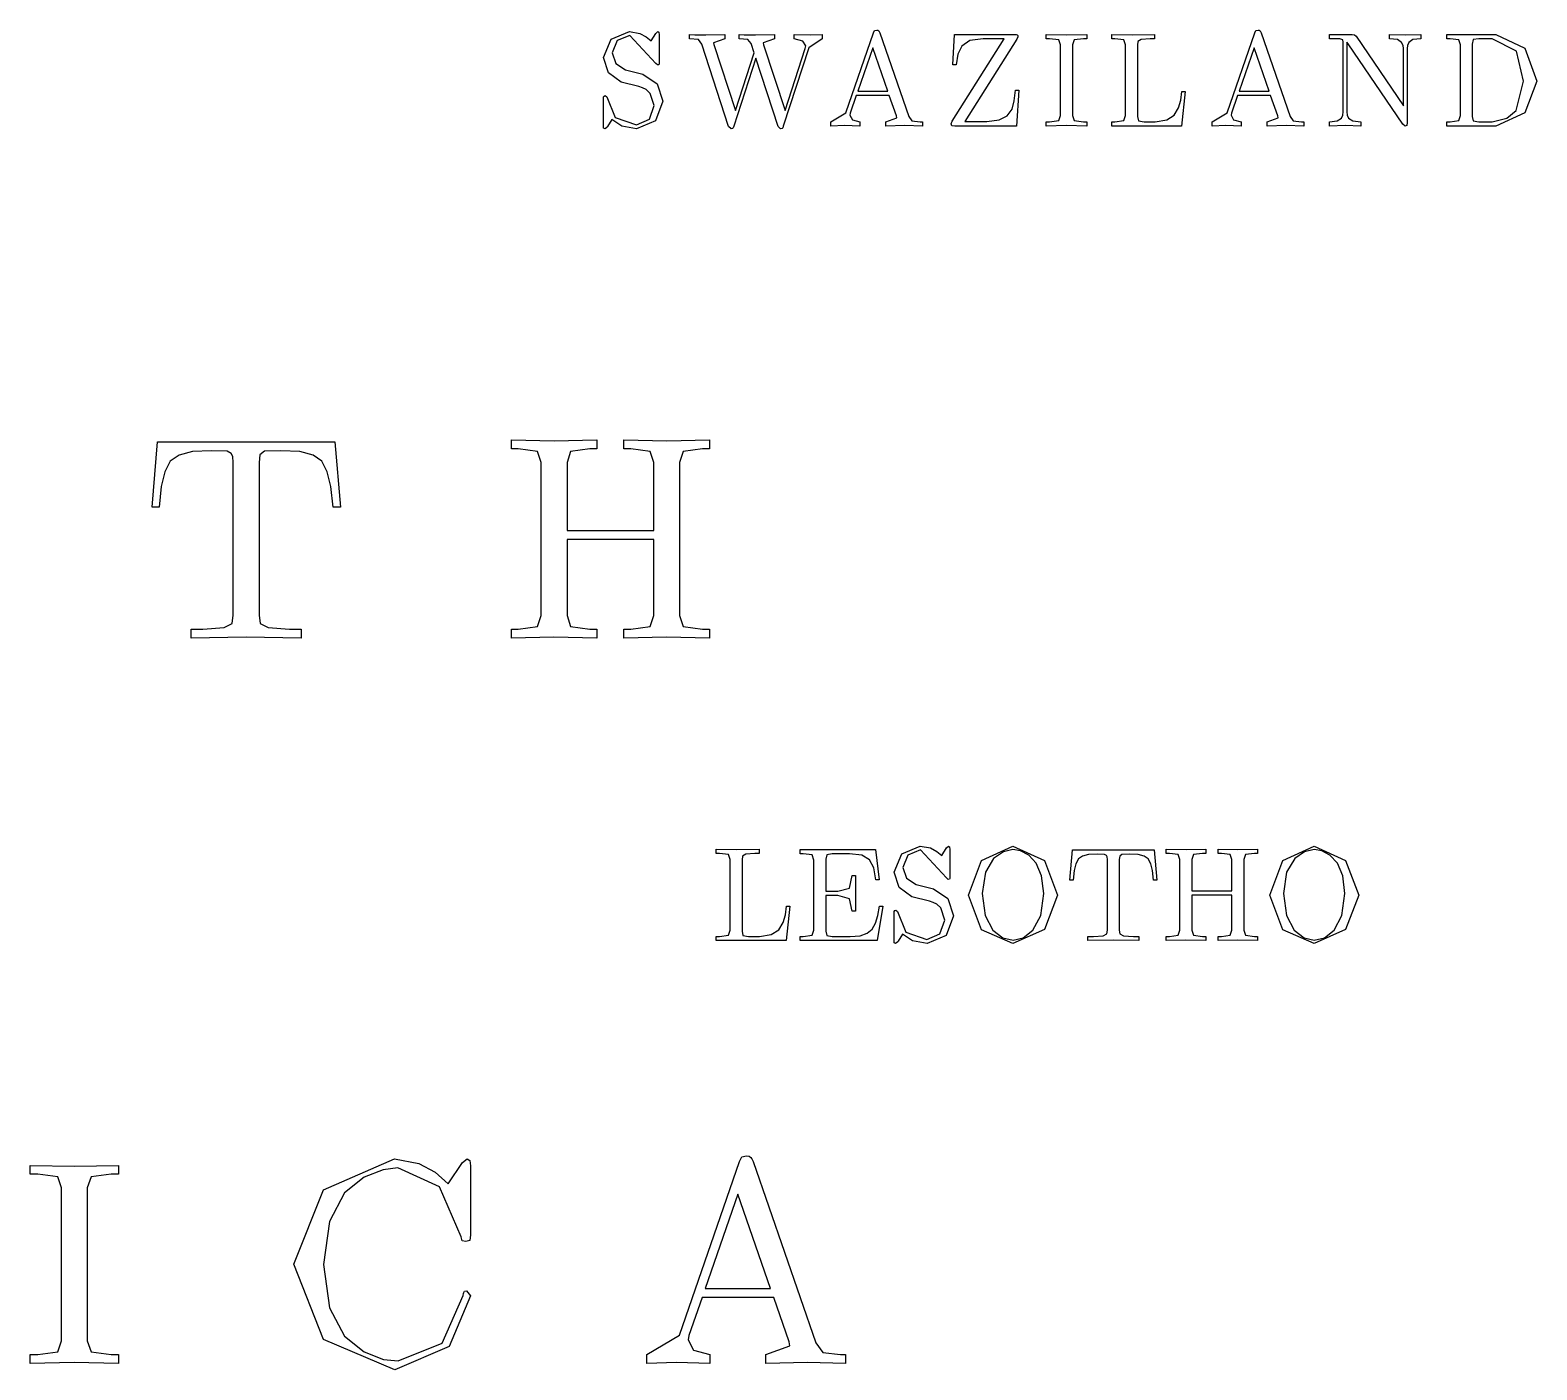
# Model space of a CAD drawing. Extents: x -1 to 148, y 8 to 144.
# Drawn here: x 88.88 to 100.78, y 7.57 to 18.16 of the extents above; entities that cross this region are included whole.
import ezdxf

# ---------------------------------------------------------------- set-up
doc = ezdxf.new("R2010")
doc.units = 0

msp = doc.modelspace()

# ---------------------------------------------------------------- linework, layer by layer
at = {"layer": 'Layer 1'}
for p, q in [((93.468633, 18.084583), (93.615741, 18.144908)), ((93.616799, 18.115275), (93.516258, 18.074)), ((93.615741, 18.144908), (93.695116, 18.13115)), ((93.823174, 17.894084), (93.616799, 18.115275)), ((93.695116, 18.13115), (93.746974, 18.104692)), ((93.746974, 18.104692), (93.785074, 18.070825)), ((93.785074, 18.070825), (93.822116, 18.13115)), ((93.822116, 18.13115), (93.837991, 18.144908)), ((93.837991, 18.144908), (93.847516, 18.139617)), ((93.847516, 18.139617), (93.849633, 18.119508)), ((93.849633, 18.119508), (93.849633, 17.906784)), ((94.088818, 18.088817), (94.088818, 18.121625)), ((94.088818, 18.121625), (94.130093, 18.120567)), ((94.130093, 18.120567), (94.178776, 18.11845)), ((94.178776, 18.11845), (94.217935, 18.11845)), ((94.217935, 18.11845), (94.368218, 18.121625)), ((94.368218, 18.121625), (94.368218, 18.088817)), ((94.480401, 18.088817), (94.480401, 18.121625)), ((94.480401, 18.121625), (94.521676, 18.120567)), ((94.521676, 18.120567), (94.570359, 18.11845)), ((94.570359, 18.11845), (94.609518, 18.11845)), ((94.609518, 18.11845), (94.759801, 18.121625)), ((94.759801, 18.121625), (94.759801, 18.088817)), ((94.915375, 18.088817), (94.915375, 18.121625)), ((94.915375, 18.121625), (95.041317, 18.11845)), ((95.041317, 18.11845), (95.137625, 18.121625)), ((95.137625, 18.121625), (95.137625, 18.088817)), ((95.323892, 17.502501), (95.542966, 18.135383)), ((95.542966, 18.135383), (95.551433, 18.152317)), ((95.551433, 18.152317), (95.568366, 18.15655)), ((95.568366, 18.15655), (95.577891, 18.155492)), ((95.577891, 18.155492), (95.584241, 18.1502)), ((95.584241, 18.1502), (95.588475, 18.144908)), ((95.588475, 18.144908), (95.592708, 18.135383)), ((95.592708, 18.135383), (95.821308, 17.473926)), ((96.170557, 17.8835), (96.182199, 18.121625)), ((96.182199, 18.121625), (96.656332, 18.121625)), ((96.656332, 18.121625), (96.669032, 18.121625)), ((96.669032, 18.121625), (96.677498, 18.119508)), ((96.683848, 18.104692), (96.67644, 18.084583)), ((96.677498, 18.119508), (96.68279, 18.114217)), ((96.68279, 18.114217), (96.683848, 18.104692)), ((96.906098, 18.088817), (96.906098, 18.121625)), ((96.906098, 18.121625), (97.068023, 18.11845)), ((97.068023, 18.11845), (97.228889, 18.121625)), ((97.228889, 18.121625), (97.228889, 18.088817)), ((97.425739, 18.088817), (97.425739, 18.121625)), ((97.425739, 18.121625), (97.586605, 18.11845)), ((97.586605, 18.11845), (97.764405, 18.121625)), ((97.764405, 18.121625), (97.764405, 18.088817)), ((98.336963, 17.502501), (98.556038, 18.135383)), ((98.556038, 18.135383), (98.564504, 18.152317)), ((98.564504, 18.152317), (98.581438, 18.15655)), ((98.581438, 18.15655), (98.590963, 18.155492)), ((98.590963, 18.155492), (98.597313, 18.1502)), ((98.597313, 18.1502), (98.601546, 18.144908)), ((98.601546, 18.144908), (98.605779, 18.135383)), ((98.605779, 18.135383), (98.834379, 17.473926)), ((99.145528, 18.088817), (99.145528, 18.121625)), ((99.145528, 18.121625), (99.325445, 18.121625)), ((99.325445, 18.121625), (99.344495, 18.119508)), ((99.344495, 18.119508), (99.356137, 18.107867)), ((99.356137, 18.107867), (99.729728, 17.558592)), ((99.62072, 18.088817), (99.62072, 18.121625)), ((99.62072, 18.121625), (99.744544, 18.11845)), ((99.744544, 18.11845), (99.868369, 18.121625)), ((99.868369, 18.121625), (99.868369, 18.088817)), ((100.073686, 18.088817), (100.073686, 18.121625)), ((100.073686, 18.121625), (100.461035, 18.121625)), ((100.461035, 18.121625), (100.690693, 18.013675)), ((93.409366, 17.939592), (93.468633, 18.084583)), ((93.516258, 18.074), (93.4771, 17.976633)), ((94.160785, 18.081408), (94.088818, 18.088817)), ((94.088818, 18.088817), (94.088818, 18.088817)), ((94.185126, 18.044367), (94.160785, 18.081408)), ((94.396793, 17.395609), (94.185126, 18.044367)), ((94.368218, 18.088817), (94.279318, 18.057067)), ((94.279318, 18.057067), (94.281435, 18.043308)), ((94.281435, 18.043308), (94.451826, 17.522609)), ((94.549193, 18.082467), (94.480401, 18.088817)), ((94.575651, 18.050717), (94.549193, 18.082467)), ((94.598934, 17.976633), (94.575651, 18.050717)), ((94.759801, 18.088817), (94.670901, 18.057067)), ((94.670901, 18.057067), (94.674076, 18.041192)), ((94.674076, 18.041192), (94.843409, 17.522609)), ((95.031792, 18.017908), (94.829651, 17.396668)), ((94.843409, 17.522609), (95.002159, 18.011558)), ((94.985225, 18.069767), (94.915375, 18.088817)), ((95.00745, 18.032725), (94.985225, 18.069767)), ((95.002159, 18.011558), (95.00745, 18.032725)), ((95.137625, 18.088817), (95.031792, 18.017908)), ((95.536616, 18.01685), (95.418083, 17.672892)), ((95.656208, 17.672892), (95.536616, 18.01685)), ((96.164207, 17.437942), (96.575898, 18.088817)), ((96.240407, 18.02955), (96.208657, 17.96605)), ((96.303907, 18.074), (96.240407, 18.02955)), ((96.67644, 18.084583), (96.265807, 17.434767)), ((96.40974, 18.088817), (96.303907, 18.074)), ((96.575898, 18.088817), (96.40974, 18.088817)), ((96.933615, 18.088817), (96.906098, 18.088817)), ((97.00664, 18.079292), (96.933615, 18.088817)), ((97.020398, 18.039075), (97.00664, 18.079292)), ((97.020398, 17.481334), (97.020398, 18.039075)), ((97.128348, 18.079292), (97.114589, 18.039075)), ((97.114589, 18.039075), (97.114589, 17.481334)), ((97.201373, 18.088817), (97.128348, 18.079292)), ((97.228889, 18.088817), (97.201373, 18.088817)), ((97.451139, 18.088817), (97.425739, 18.088817)), ((97.520989, 18.079292), (97.451139, 18.088817)), ((97.534747, 18.039075), (97.520989, 18.079292)), ((97.534747, 17.481334), (97.534747, 18.039075)), ((97.632114, 18.06765), (97.628939, 18.038017)), ((97.628939, 18.038017), (97.628939, 17.473926)), ((97.658572, 18.082467), (97.632114, 18.06765)), ((97.72948, 18.088817), (97.658572, 18.082467)), ((97.764405, 18.088817), (97.72948, 18.088817)), ((98.549688, 18.01685), (98.431154, 17.672892)), ((98.669279, 17.672892), (98.549688, 18.01685)), ((99.17622, 18.088817), (99.145528, 18.088817)), ((99.229137, 18.0867), (99.17622, 18.088817)), ((99.250303, 18.08035), (99.229137, 18.0867)), ((99.254537, 18.062358), (99.250303, 18.08035)), ((99.254537, 17.509909), (99.254537, 18.062358)), ((99.294753, 18.047542), (99.28417, 18.060242)), ((99.28417, 18.060242), (99.28417, 17.509909)), ((99.726553, 17.412542), (99.294753, 18.047542)), ((99.683161, 18.081408), (99.62072, 18.088817)), ((99.715969, 18.059183), (99.683161, 18.081408)), ((99.727611, 18.0359), (99.715969, 18.059183)), ((99.729728, 18.0105), (99.727611, 18.0359)), ((99.729728, 17.558592), (99.729728, 18.0105)), ((99.761478, 18.0359), (99.759361, 18.0105)), ((99.759361, 18.0105), (99.759361, 17.426301)), ((99.772061, 18.059183), (99.761478, 18.0359)), ((99.805928, 18.081408), (99.772061, 18.059183)), ((99.868369, 18.088817), (99.805928, 18.081408)), ((100.099086, 18.088817), (100.073686, 18.088817)), ((100.168936, 18.079292), (100.099086, 18.088817)), ((100.182694, 18.039075), (100.168936, 18.079292)), ((100.182694, 17.481334), (100.182694, 18.039075)), ((100.281119, 18.081408), (100.27371, 18.046483)), ((100.27371, 18.046483), (100.27371, 17.473926)), ((100.325569, 18.088817), (100.281119, 18.081408)), ((100.431402, 18.088817), (100.325569, 18.088817)), ((100.624018, 17.990392), (100.431402, 18.088817)), ((100.679052, 17.754384), (100.624018, 17.990392)), ((100.690693, 18.013675), (100.784885, 17.754384)), ((93.447466, 17.82), (93.409366, 17.939592)), ((93.4771, 17.976633), (93.505675, 17.891967)), ((93.505675, 17.891967), (93.583991, 17.842225)), ((93.835874, 17.881384), (93.823174, 17.894084)), ((93.845399, 17.8835), (93.835874, 17.881384)), ((93.848574, 17.890909), (93.845399, 17.8835)), ((93.849633, 17.906784), (93.848574, 17.890909)), ((94.612693, 17.9343), (94.438068, 17.396668)), ((94.451826, 17.522609), (94.598934, 17.976633)), ((94.788376, 17.395609), (94.612693, 17.9343)), ((96.197016, 17.8835), (96.170557, 17.8835)), ((96.208657, 17.96605), (96.197016, 17.8835)), ((93.548008, 17.745917), (93.447466, 17.82)), ((93.687708, 17.710992), (93.548008, 17.745917)), ((93.583991, 17.842225), (93.719458, 17.809417)), ((93.719458, 17.809417), (93.832699, 17.733217)), ((100.620843, 17.521551), (100.679052, 17.754384)), ((100.784885, 17.754384), (100.689635, 17.502501)), ((93.409366, 17.628442), (93.4136, 17.635851)), ((93.409366, 17.612567), (93.409366, 17.628442)), ((93.4136, 17.635851), (93.423125, 17.639026)), ((93.423125, 17.639026), (93.435825, 17.628442)), ((93.435825, 17.628442), (93.501441, 17.465459)), ((93.718399, 17.701467), (93.687708, 17.710992)), ((93.745916, 17.68665), (93.718399, 17.701467)), ((93.777666, 17.657017), (93.745916, 17.68665)), ((93.810474, 17.559651), (93.777666, 17.657017)), ((93.832699, 17.733217), (93.878207, 17.595634)), ((95.406442, 17.640084), (95.357758, 17.501442)), ((95.66785, 17.640084), (95.406442, 17.640084)), ((95.418083, 17.672892), (95.656208, 17.672892)), ((95.723941, 17.478159), (95.66785, 17.640084)), ((96.655273, 17.597751), (96.66374, 17.681359)), ((96.66374, 17.681359), (96.690198, 17.681359)), ((96.690198, 17.681359), (96.672207, 17.398784)), ((97.971838, 17.604101), (97.980305, 17.671834)), ((98.006763, 17.671834), (97.97713, 17.398784)), ((97.980305, 17.671834), (98.006763, 17.671834)), ((98.419513, 17.640084), (98.370829, 17.501442)), ((98.680921, 17.640084), (98.419513, 17.640084)), ((98.431154, 17.672892), (98.669279, 17.672892)), ((98.737012, 17.478159), (98.680921, 17.640084)), ((93.409366, 17.400901), (93.409366, 17.612567)), ((93.771316, 17.453817), (93.810474, 17.559651)), ((93.878207, 17.595634), (93.818941, 17.440059)), ((96.60024, 17.478159), (96.637282, 17.531076)), ((96.637282, 17.531076), (96.655273, 17.597751)), ((97.918922, 17.483451), (97.953847, 17.541659)), ((97.953847, 17.541659), (97.971838, 17.604101)), ((99.25242, 17.484509), (99.254537, 17.509909)), ((99.28417, 17.509909), (99.286287, 17.484509)), ((100.548877, 17.460167), (100.620843, 17.521551)), ((93.410425, 17.380793), (93.409366, 17.400901)), ((93.409366, 17.400901), (93.409366, 17.400901)), ((93.436883, 17.389259), (93.421008, 17.375501)), ((93.440058, 17.394551), (93.436883, 17.389259)), ((93.474983, 17.449584), (93.440058, 17.394551)), ((93.5533, 17.397726), (93.474983, 17.449584)), ((93.501441, 17.465459), (93.668658, 17.408309)), ((93.669716, 17.375501), (93.5533, 17.397726)), ((93.668658, 17.408309), (93.771316, 17.453817)), ((93.818941, 17.440059), (93.669716, 17.375501)), ((94.416901, 17.375501), (94.396793, 17.395609)), ((94.433834, 17.385026), (94.428543, 17.378676)), ((94.438068, 17.396668), (94.433834, 17.385026)), ((94.808484, 17.375501), (94.788376, 17.395609)), ((94.825417, 17.385026), (94.820126, 17.378676)), ((94.829651, 17.396668), (94.825417, 17.385026)), ((95.205358, 17.431592), (95.323892, 17.502501)), ((95.205358, 17.398784), (95.205358, 17.431592)), ((95.313308, 17.401959), (95.205358, 17.398784)), ((95.205358, 17.398784), (95.205358, 17.398784)), ((95.435016, 17.398784), (95.313308, 17.401959)), ((95.357758, 17.501442), (95.355642, 17.485567)), ((95.355642, 17.485567), (95.37575, 17.447467)), ((95.37575, 17.447467), (95.435016, 17.431592)), ((95.435016, 17.431592), (95.435016, 17.398784)), ((95.639275, 17.431592), (95.727116, 17.463342)), ((95.639275, 17.398784), (95.639275, 17.431592)), ((95.791674, 17.401959), (95.639275, 17.398784)), ((95.727116, 17.463342), (95.723941, 17.478159)), ((95.930316, 17.398784), (95.791674, 17.401959)), ((95.821308, 17.473926), (95.846708, 17.439001)), ((95.846708, 17.439001), (95.911266, 17.431592)), ((95.911266, 17.431592), (95.930316, 17.431592)), ((95.930316, 17.431592), (95.930316, 17.398784)), ((96.156799, 17.416776), (96.164207, 17.437942)), ((96.161032, 17.400901), (96.156799, 17.416776)), ((96.156799, 17.416776), (96.156799, 17.416776)), ((96.184316, 17.398784), (96.161032, 17.400901)), ((96.672207, 17.398784), (96.184316, 17.398784)), ((96.265807, 17.434767), (96.439374, 17.434767)), ((96.439374, 17.434767), (96.53674, 17.446409)), ((96.53674, 17.446409), (96.60024, 17.478159)), ((96.906098, 17.398784), (96.906098, 17.431592)), ((96.906098, 17.431592), (96.933615, 17.431592)), ((97.066964, 17.401959), (96.906098, 17.398784)), ((96.906098, 17.398784), (96.906098, 17.398784)), ((96.933615, 17.431592), (97.00664, 17.441117)), ((97.00664, 17.441117), (97.020398, 17.481334)), ((97.228889, 17.398784), (97.066964, 17.401959)), ((97.114589, 17.481334), (97.128348, 17.441117)), ((97.128348, 17.441117), (97.201373, 17.431592)), ((97.201373, 17.431592), (97.228889, 17.431592)), ((97.228889, 17.431592), (97.228889, 17.398784)), ((97.425739, 17.398784), (97.425739, 17.431592)), ((97.425739, 17.431592), (97.451139, 17.431592)), ((97.97713, 17.398784), (97.425739, 17.398784)), ((97.451139, 17.431592), (97.520989, 17.441117)), ((97.520989, 17.441117), (97.534747, 17.481334)), ((97.628939, 17.473926), (97.636347, 17.439001)), ((97.636347, 17.439001), (97.680797, 17.431592)), ((97.680797, 17.431592), (97.76758, 17.431592)), ((97.76758, 17.431592), (97.859655, 17.447467)), ((97.859655, 17.447467), (97.918922, 17.483451)), ((98.21843, 17.431592), (98.336963, 17.502501)), ((98.21843, 17.398784), (98.21843, 17.431592)), ((98.32638, 17.401959), (98.21843, 17.398784)), ((98.21843, 17.398784), (98.21843, 17.398784)), ((98.448088, 17.398784), (98.32638, 17.401959)), ((98.370829, 17.501442), (98.368713, 17.485567)), ((98.368713, 17.485567), (98.388821, 17.447467)), ((98.388821, 17.447467), (98.448088, 17.431592)), ((98.448088, 17.431592), (98.448088, 17.398784)), ((98.652346, 17.431592), (98.740187, 17.463342)), ((98.652346, 17.398784), (98.652346, 17.431592)), ((98.804746, 17.401959), (98.652346, 17.398784)), ((98.740187, 17.463342), (98.737012, 17.478159)), ((98.943387, 17.398784), (98.804746, 17.401959)), ((98.834379, 17.473926), (98.859779, 17.439001)), ((98.859779, 17.439001), (98.924337, 17.431592)), ((98.924337, 17.431592), (98.943387, 17.431592)), ((98.943387, 17.431592), (98.943387, 17.398784)), ((99.145528, 17.431592), (99.20797, 17.439001)), ((99.145528, 17.398784), (99.145528, 17.431592)), ((99.269353, 17.401959), (99.145528, 17.398784)), ((99.145528, 17.398784), (99.145528, 17.398784)), ((99.20797, 17.439001), (99.240778, 17.460167)), ((99.240778, 17.460167), (99.25242, 17.484509)), ((99.393178, 17.398784), (99.269353, 17.401959)), ((99.286287, 17.484509), (99.29687, 17.460167)), ((99.29687, 17.460167), (99.330737, 17.439001)), ((99.330737, 17.439001), (99.393178, 17.431592)), ((99.393178, 17.431592), (99.393178, 17.398784)), ((99.744544, 17.398784), (99.726553, 17.412542)), ((99.757244, 17.404076), (99.744544, 17.398784)), ((99.759361, 17.426301), (99.757244, 17.404076)), ((100.073686, 17.398784), (100.073686, 17.431592)), ((100.073686, 17.431592), (100.099086, 17.431592)), ((100.461035, 17.398784), (100.073686, 17.398784)), ((100.099086, 17.431592), (100.168936, 17.441117)), ((100.168936, 17.441117), (100.182694, 17.481334)), ((100.27371, 17.473926), (100.281119, 17.439001)), ((100.281119, 17.439001), (100.325569, 17.431592)), ((100.325569, 17.431592), (100.43246, 17.431592)), ((100.43246, 17.431592), (100.548877, 17.460167)), ((100.689635, 17.502501), (100.461035, 17.398784)), ((93.421008, 17.375501), (93.410425, 17.380793)), ((94.428543, 17.378676), (94.416901, 17.375501)), ((94.820126, 17.378676), (94.808484, 17.375501)), ((89.841553, 14.387568), (89.885119, 14.903505)), ((89.885119, 14.903505), (91.286176, 14.903505)), ((91.286176, 14.903505), (91.329745, 14.387568)), ((92.680881, 14.846179), (92.680881, 14.917264)), ((92.680881, 14.917264), (93.020253, 14.910385)), ((93.020253, 14.910385), (93.357332, 14.917264)), ((93.357332, 14.917264), (93.357332, 14.846179)), ((93.570586, 14.846179), (93.570586, 14.917264)), ((93.570586, 14.917264), (93.909959, 14.910385)), ((93.909959, 14.910385), (94.247037, 14.917264)), ((94.247037, 14.917264), (94.247037, 14.846179)), ((90.057035, 14.798025), (89.985952, 14.749871)), ((90.162516, 14.825542), (90.057035, 14.798025)), ((90.311564, 14.832421), (90.162516, 14.825542)), ((90.435388, 14.827836), (90.311564, 14.832421)), ((90.467493, 14.811783), (90.435388, 14.827836)), ((90.481251, 14.786561), (90.467493, 14.811783)), ((90.483633, 14.7407), (90.481251, 14.786561)), ((90.694577, 14.800319), (90.687697, 14.7407)), ((90.728972, 14.827836), (90.694577, 14.800319)), ((90.859676, 14.832421), (90.728972, 14.827836)), ((91.008724, 14.825542), (90.859676, 14.832421)), ((91.114205, 14.798025), (91.008724, 14.825542)), ((91.182997, 14.749871), (91.114205, 14.798025)), ((92.735914, 14.846179), (92.680881, 14.846179)), ((92.887255, 14.825542), (92.735914, 14.846179)), ((92.917066, 14.738406), (92.887255, 14.825542)), ((93.148663, 14.825542), (93.121147, 14.738406)), ((93.302299, 14.846179), (93.148663, 14.825542)), ((93.357332, 14.846179), (93.302299, 14.846179)), ((93.625619, 14.846179), (93.570586, 14.846179)), ((93.776961, 14.825542), (93.625619, 14.846179)), ((93.806771, 14.738406), (93.776961, 14.825542)), ((94.038369, 14.825542), (94.010852, 14.738406)), ((94.192004, 14.846179), (94.038369, 14.825542)), ((94.247037, 14.846179), (94.192004, 14.846179)), ((89.942383, 14.665028), (89.914866, 14.550375)), ((89.985952, 14.749871), (89.942383, 14.665028)), ((90.483633, 13.53226), (90.483633, 14.7407)), ((90.687697, 14.7407), (90.687697, 13.53226)), ((91.226566, 14.665028), (91.182997, 14.749871)), ((91.254082, 14.550375), (91.226566, 14.665028)), ((92.917066, 13.529967), (92.917066, 14.738406)), ((93.121147, 14.738406), (93.121147, 14.201831)), ((93.806771, 14.201831), (93.806771, 14.738406)), ((94.010852, 14.738406), (94.010852, 13.529967)), ((89.914866, 14.550375), (89.898806, 14.387568)), ((91.272418, 14.387568), (91.254082, 14.550375)), ((89.898806, 14.387568), (89.841553, 14.387568)), ((91.329745, 14.387568), (91.272418, 14.387568)), ((93.121147, 14.201831), (93.806771, 14.201831)), ((93.806771, 14.130746), (93.121147, 14.130746)), ((93.121147, 14.130746), (93.121147, 13.529967)), ((93.806771, 13.529967), (93.806771, 14.130746)), ((90.412539, 13.435952), (90.474452, 13.468055)), ((90.474452, 13.468055), (90.483633, 13.53226)), ((90.687697, 13.53226), (90.696879, 13.468055)), ((90.696879, 13.468055), (90.758791, 13.435952)), ((92.887255, 13.44283), (92.917066, 13.529967)), ((93.121147, 13.529967), (93.148663, 13.44283)), ((93.776961, 13.44283), (93.806771, 13.529967)), ((94.010852, 13.529967), (94.038369, 13.44283)), ((90.151131, 13.351109), (90.151131, 13.422194)), ((90.151131, 13.422194), (90.242851, 13.422194)), ((90.584518, 13.357988), (90.151131, 13.351109)), ((90.242851, 13.422194), (90.412539, 13.435952)), ((91.020199, 13.351109), (90.584518, 13.357988)), ((90.758791, 13.435952), (90.928476, 13.422194)), ((90.928476, 13.422194), (91.020199, 13.422194)), ((91.020199, 13.422194), (91.020199, 13.351109)), ((92.680881, 13.351108), (92.680881, 13.422193)), ((92.680881, 13.422193), (92.735914, 13.422193)), ((93.017959, 13.357988), (92.680881, 13.351108)), ((92.680881, 13.351108), (92.680881, 13.351108)), ((92.735914, 13.422193), (92.887255, 13.44283)), ((93.357332, 13.351108), (93.017959, 13.357988)), ((93.148663, 13.44283), (93.302299, 13.422193)), ((93.302299, 13.422193), (93.357332, 13.422193)), ((93.357332, 13.422193), (93.357332, 13.351108)), ((93.570586, 13.351108), (93.570586, 13.422193)), ((93.570586, 13.422193), (93.625619, 13.422193)), ((93.907665, 13.357988), (93.570586, 13.351108)), ((93.625619, 13.422193), (93.776961, 13.44283)), ((94.247037, 13.351108), (93.907665, 13.357988)), ((94.038369, 13.44283), (94.192004, 13.422193)), ((94.192004, 13.422193), (94.247037, 13.422193)), ((94.247037, 13.422193), (94.247037, 13.351108)), ((94.300744, 11.650417), (94.300744, 11.683225)), ((94.300744, 11.683225), (94.461611, 11.68005)), ((94.461611, 11.68005), (94.63941, 11.683225)), ((94.63941, 11.683225), (94.63941, 11.650417)), ((94.962202, 11.647242), (94.962202, 11.68005)), ((94.962202, 11.68005), (95.558043, 11.68005)), ((95.558043, 11.68005), (95.587676, 11.441925)), ((95.765478, 11.646183), (95.912586, 11.706508)), ((95.913645, 11.676875), (95.813103, 11.6356)), ((95.912586, 11.706508), (95.991961, 11.69275)), ((96.120019, 11.455684), (95.913645, 11.676875)), ((95.991961, 11.69275), (96.04382, 11.666292)), ((96.08192, 11.632425), (96.118961, 11.69275)), ((96.118961, 11.69275), (96.134836, 11.706508)), ((96.134836, 11.706508), (96.144361, 11.701217)), ((96.144361, 11.701217), (96.146478, 11.681108)), ((96.146478, 11.681108), (96.146478, 11.468384)), ((96.397302, 11.593267), (96.644952, 11.706508)), ((96.644952, 11.68005), (96.568752, 11.663117)), ((96.644952, 11.706508), (96.89366, 11.593267)), ((96.705277, 11.670525), (96.644952, 11.68005)), ((96.769835, 11.6356), (96.705277, 11.670525)), ((97.094743, 11.43875), (97.114852, 11.676875)), ((97.114852, 11.676875), (97.761492, 11.676875)), ((97.761492, 11.676875), (97.781601, 11.43875)), ((97.855684, 11.650417), (97.855684, 11.683225)), ((97.855684, 11.683225), (98.012317, 11.68005)), ((98.012317, 11.68005), (98.167892, 11.683225)), ((98.167892, 11.683225), (98.167892, 11.650417)), ((98.266317, 11.650417), (98.266317, 11.683225)), ((98.266317, 11.683225), (98.42295, 11.68005)), ((98.42295, 11.68005), (98.578525, 11.683225)), ((98.578525, 11.683225), (98.578525, 11.650417)), ((98.777491, 11.593267), (99.025141, 11.706508)), ((99.025141, 11.68005), (98.948941, 11.663117)), ((99.025141, 11.706508), (99.273849, 11.593267)), ((99.085466, 11.670525), (99.025141, 11.68005)), ((99.150024, 11.6356), (99.085466, 11.670525)), ((94.326144, 11.650417), (94.300744, 11.650417)), ((94.395994, 11.640892), (94.326144, 11.650417)), ((94.409752, 11.600675), (94.395994, 11.640892)), ((94.409752, 11.042934), (94.409752, 11.600675)), ((94.507119, 11.62925), (94.503944, 11.599617)), ((94.503944, 11.599617), (94.503944, 11.035526)), ((94.533577, 11.644067), (94.507119, 11.62925)), ((94.604485, 11.650417), (94.533577, 11.644067)), ((94.63941, 11.650417), (94.604485, 11.650417)), ((94.987602, 11.647242), (94.962202, 11.647242)), ((95.057452, 11.637717), (94.987602, 11.647242)), ((95.07121, 11.5975), (95.057452, 11.637717)), ((95.07121, 11.042934), (95.07121, 11.5975)), ((95.17281, 11.639833), (95.165401, 11.604908)), ((95.165401, 11.604908), (95.165401, 11.350909)), ((95.21726, 11.647242), (95.17281, 11.639833)), ((95.353784, 11.647242), (95.21726, 11.647242)), ((95.451151, 11.636658), (95.353784, 11.647242)), ((95.511476, 11.598558), (95.451151, 11.636658)), ((95.544284, 11.537175), (95.511476, 11.598558)), ((95.706212, 11.501192), (95.765478, 11.646183)), ((95.813103, 11.6356), (95.773945, 11.538233)), ((96.04382, 11.666292), (96.08192, 11.632425)), ((96.293586, 11.319159), (96.397302, 11.593267)), ((96.491494, 11.6102), (96.426936, 11.50225)), ((96.568752, 11.663117), (96.491494, 11.6102)), ((96.829102, 11.573158), (96.769835, 11.6356)), ((96.871435, 11.473675), (96.829102, 11.573158)), ((96.89366, 11.593267), (96.997377, 11.319159)), ((97.14131, 11.566808), (97.12861, 11.513892)), ((97.161418, 11.605967), (97.14131, 11.566808)), ((97.194226, 11.628192), (97.161418, 11.605967)), ((97.24291, 11.640892), (97.194226, 11.628192)), ((97.311701, 11.644067), (97.24291, 11.640892)), ((97.368851, 11.64195), (97.311701, 11.644067)), ((97.383668, 11.634542), (97.368851, 11.64195)), ((97.390018, 11.6229), (97.383668, 11.634542)), ((97.391076, 11.601733), (97.390018, 11.6229)), ((97.391076, 11.043992), (97.391076, 11.601733)), ((97.488443, 11.62925), (97.485268, 11.601733)), ((97.485268, 11.601733), (97.485268, 11.043992)), ((97.504318, 11.64195), (97.488443, 11.62925)), ((97.564643, 11.644067), (97.504318, 11.64195)), ((97.633434, 11.640892), (97.564643, 11.644067)), ((97.682118, 11.628192), (97.633434, 11.640892)), ((97.713867, 11.605967), (97.682118, 11.628192)), ((97.733976, 11.566808), (97.713867, 11.605967)), ((97.746676, 11.513892), (97.733976, 11.566808)), ((97.881084, 11.650417), (97.855684, 11.650417)), ((97.950934, 11.640892), (97.881084, 11.650417)), ((97.964692, 11.600675), (97.950934, 11.640892)), ((97.964692, 11.042934), (97.964692, 11.600675)), ((98.071584, 11.640892), (98.058884, 11.600675)), ((98.058884, 11.600675), (98.058884, 11.353025)), ((98.142492, 11.650417), (98.071584, 11.640892)), ((98.167892, 11.650417), (98.142492, 11.650417)), ((98.291717, 11.650417), (98.266317, 11.650417)), ((98.361567, 11.640892), (98.291717, 11.650417)), ((98.375325, 11.600675), (98.361567, 11.640892)), ((98.375325, 11.353025), (98.375325, 11.600675)), ((98.482217, 11.640892), (98.469517, 11.600675)), ((98.469517, 11.600675), (98.469517, 11.042934)), ((98.553125, 11.650417), (98.482217, 11.640892)), ((98.578525, 11.650417), (98.553125, 11.650417)), ((98.673775, 11.319159), (98.777491, 11.593267)), ((98.871683, 11.6102), (98.807124, 11.50225)), ((98.948941, 11.663117), (98.871683, 11.6102)), ((99.209291, 11.573158), (99.150024, 11.6356)), ((99.251624, 11.473675), (99.209291, 11.573158)), ((99.273849, 11.593267), (99.377565, 11.319159)), ((95.353784, 11.376309), (95.374951, 11.474734)), ((95.374951, 11.474734), (95.401409, 11.474734)), ((95.401409, 11.474734), (95.401409, 11.194276)), ((95.561218, 11.441925), (95.544284, 11.537175)), ((95.587676, 11.441925), (95.561218, 11.441925)), ((95.744312, 11.3816), (95.706212, 11.501192)), ((95.773945, 11.538233), (95.80252, 11.453567)), ((95.80252, 11.453567), (95.880836, 11.403825)), ((96.132719, 11.442984), (96.120019, 11.455684)), ((96.142244, 11.4451), (96.132719, 11.442984)), ((96.145419, 11.452509), (96.142244, 11.4451)), ((96.146478, 11.468384), (96.145419, 11.452509)), ((96.426936, 11.50225), (96.402594, 11.333975)), ((96.888369, 11.333975), (96.871435, 11.473675)), ((97.121202, 11.43875), (97.094743, 11.43875)), ((97.12861, 11.513892), (97.121202, 11.43875)), ((97.755142, 11.43875), (97.746676, 11.513892)), ((97.781601, 11.43875), (97.755142, 11.43875)), ((98.807124, 11.50225), (98.782783, 11.333975)), ((99.268557, 11.333975), (99.251624, 11.473675)), ((95.165401, 11.350909), (95.260651, 11.350909)), ((95.260651, 11.3181), (95.165401, 11.3181)), ((95.165401, 11.3181), (95.165401, 11.035526)), ((95.260651, 11.350909), (95.353784, 11.376309)), ((95.353784, 11.291642), (95.260651, 11.3181)), ((95.844853, 11.307517), (95.744312, 11.3816)), ((95.880836, 11.403825), (96.016303, 11.371017)), ((96.016303, 11.371017), (96.129544, 11.294817)), ((96.397302, 11.047167), (96.293586, 11.319159)), ((96.293586, 11.319159), (96.293586, 11.319159)), ((96.402594, 11.333975), (96.425877, 11.160409)), ((96.402594, 11.333975), (96.402594, 11.333975)), ((96.864027, 11.158292), (96.888369, 11.333975)), ((96.997377, 11.319159), (96.89366, 11.048226)), ((98.058884, 11.353025), (98.375325, 11.353025)), ((98.375325, 11.320217), (98.058884, 11.320217)), ((98.058884, 11.320217), (98.058884, 11.042934)), ((98.375325, 11.042934), (98.375325, 11.320217)), ((98.777491, 11.047167), (98.673775, 11.319159)), ((98.673775, 11.319159), (98.673775, 11.319159)), ((98.782783, 11.333975), (98.806066, 11.160409)), ((98.782783, 11.333975), (98.782783, 11.333975)), ((99.244216, 11.158292), (99.268557, 11.333975)), ((99.377565, 11.319159), (99.273849, 11.048226)), ((94.846843, 11.165701), (94.85531, 11.233434)), ((94.881768, 11.233434), (94.852135, 10.960384)), ((94.85531, 11.233434), (94.881768, 11.233434)), ((95.374951, 11.194276), (95.353784, 11.291642)), ((95.401409, 11.194276), (95.374951, 11.194276)), ((95.617309, 11.233434), (95.572859, 10.960384)), ((95.577093, 11.158292), (95.590851, 11.233434)), ((95.590851, 11.233434), (95.617309, 11.233434)), ((95.706212, 11.190042), (95.710445, 11.197451)), ((95.710445, 11.197451), (95.71997, 11.200626)), ((95.71997, 11.200626), (95.73267, 11.190042)), ((95.984553, 11.272592), (95.844853, 11.307517)), ((96.015245, 11.263067), (95.984553, 11.272592)), ((96.042761, 11.24825), (96.015245, 11.263067)), ((96.074511, 11.218617), (96.042761, 11.24825)), ((96.10732, 11.121251), (96.074511, 11.218617)), ((96.129544, 11.294817), (96.175053, 11.157234)), ((94.793927, 11.045051), (94.828852, 11.103259)), ((94.828852, 11.103259), (94.846843, 11.165701)), ((95.532643, 11.051401), (95.559101, 11.099026)), ((95.559101, 11.099026), (95.577093, 11.158292)), ((95.706212, 11.174167), (95.706212, 11.190042)), ((95.706212, 10.962501), (95.706212, 11.174167)), ((95.73267, 11.190042), (95.798287, 11.027059)), ((96.068161, 11.015417), (96.10732, 11.121251)), ((96.175053, 11.157234), (96.115786, 11.001659)), ((96.425877, 11.160409), (96.486202, 11.043992)), ((96.802644, 11.042934), (96.864027, 11.158292)), ((98.806066, 11.160409), (98.866391, 11.043992)), ((99.182832, 11.042934), (99.244216, 11.158292)), ((94.300744, 10.960384), (94.300744, 10.993192)), ((94.300744, 10.993192), (94.326144, 10.993192)), ((94.852135, 10.960384), (94.300744, 10.960384)), ((94.326144, 10.993192), (94.395994, 11.002717)), ((94.395994, 11.002717), (94.409752, 11.042934)), ((94.503944, 11.035526), (94.511352, 11.000601)), ((94.511352, 11.000601), (94.555802, 10.993192)), ((94.555802, 10.993192), (94.642585, 10.993192)), ((94.642585, 10.993192), (94.73466, 11.009067)), ((94.73466, 11.009067), (94.793927, 11.045051)), ((94.962202, 10.960384), (94.962202, 10.993192)), ((94.962202, 10.993192), (94.987602, 10.993192)), ((95.572859, 10.960384), (94.962202, 10.960384)), ((94.987602, 10.993192), (95.057452, 11.002717)), ((95.057452, 11.002717), (95.07121, 11.042934)), ((95.165401, 11.035526), (95.17281, 11.000601)), ((95.17281, 11.000601), (95.21726, 10.993192)), ((95.21726, 10.993192), (95.358018, 10.993192)), ((95.358018, 10.993192), (95.436334, 10.998484)), ((95.436334, 10.998484), (95.493484, 11.019651)), ((95.493484, 11.019651), (95.532643, 11.051401)), ((95.70727, 10.942393), (95.706212, 10.962501)), ((95.706212, 10.962501), (95.706212, 10.962501)), ((95.736903, 10.956151), (95.733728, 10.950859)), ((95.771828, 11.011184), (95.736903, 10.956151)), ((95.850145, 10.959326), (95.771828, 11.011184)), ((95.798287, 11.027059), (95.965503, 10.969909)), ((95.966561, 10.937101), (95.850145, 10.959326)), ((95.965503, 10.969909), (96.068161, 11.015417)), ((96.115786, 11.001659), (95.966561, 10.937101)), ((96.644952, 10.937101), (96.397302, 11.047167)), ((96.486202, 11.043992), (96.564519, 10.983667)), ((96.564519, 10.983667), (96.64601, 10.964617)), ((96.89366, 11.048226), (96.644952, 10.937101)), ((96.64601, 10.964617), (96.725385, 10.983667)), ((96.725385, 10.983667), (96.802644, 11.042934)), ((97.237618, 10.960384), (97.237618, 10.993192)), ((97.237618, 10.993192), (97.279951, 10.993192)), ((97.437643, 10.963559), (97.237618, 10.960384)), ((97.279951, 10.993192), (97.358268, 10.999542)), ((97.358268, 10.999542), (97.386843, 11.014359)), ((97.386843, 11.014359), (97.391076, 11.043992)), ((97.638726, 10.960384), (97.437643, 10.963559)), ((97.485268, 11.043992), (97.489501, 11.014359)), ((97.489501, 11.014359), (97.518076, 10.999542)), ((97.518076, 10.999542), (97.596393, 10.993192)), ((97.596393, 10.993192), (97.638726, 10.993192)), ((97.638726, 10.993192), (97.638726, 10.960384)), ((97.855684, 10.960384), (97.855684, 10.993192)), ((97.855684, 10.993192), (97.881084, 10.993192)), ((98.011259, 10.963559), (97.855684, 10.960384)), ((97.855684, 10.960384), (97.855684, 10.960384)), ((97.881084, 10.993192), (97.950934, 11.002717)), ((97.950934, 11.002717), (97.964692, 11.042934)), ((98.167892, 10.960384), (98.011259, 10.963559)), ((98.058884, 11.042934), (98.071584, 11.002717)), ((98.071584, 11.002717), (98.142492, 10.993192)), ((98.142492, 10.993192), (98.167892, 10.993192)), ((98.167892, 10.993192), (98.167892, 10.960384)), ((98.266317, 10.960384), (98.266317, 10.993192)), ((98.266317, 10.993192), (98.291717, 10.993192)), ((98.421892, 10.963559), (98.266317, 10.960384)), ((98.291717, 10.993192), (98.361567, 11.002717)), ((98.361567, 11.002717), (98.375325, 11.042934)), ((98.578525, 10.960384), (98.421892, 10.963559)), ((98.469517, 11.042934), (98.482217, 11.002717)), ((98.482217, 11.002717), (98.553125, 10.993192)), ((98.553125, 10.993192), (98.578525, 10.993192)), ((98.578525, 10.993192), (98.578525, 10.960384)), ((99.025141, 10.937101), (98.777491, 11.047167)), ((98.866391, 11.043992), (98.944708, 10.983667)), ((98.944708, 10.983667), (99.026199, 10.964617)), ((99.273849, 11.048226), (99.025141, 10.937101)), ((99.026199, 10.964617), (99.105574, 10.983667)), ((99.105574, 10.983667), (99.182832, 11.042934)), ((95.717853, 10.937101), (95.70727, 10.942393)), ((95.733728, 10.950859), (95.717853, 10.937101)), ((88.878204, 9.113547), (88.878204, 9.18463)), ((88.878204, 9.18463), (89.229041, 9.177751)), ((89.229041, 9.177751), (89.577587, 9.18463)), ((89.577587, 9.18463), (89.577587, 9.113547)), ((91.197012, 8.992014), (91.758809, 9.235078)), ((91.758809, 9.235078), (91.949131, 9.198389)), ((91.949131, 9.198389), (92.079835, 9.129597)), ((92.180731, 9.037877), (92.295383, 9.207562)), ((92.295383, 9.207562), (92.332073, 9.235078)), ((92.332073, 9.235078), (92.35271, 9.223622)), ((92.35271, 9.223622), (92.357288, 9.180053)), ((92.357288, 9.180053), (92.357288, 8.636599)), ((94.008823, 7.843194), (94.483485, 9.214441)), ((94.483485, 9.214441), (94.50182, 9.25113)), ((94.50182, 9.25113), (94.538507, 9.260312)), ((94.538507, 9.260312), (94.559145, 9.25793)), ((94.559145, 9.25793), (94.572903, 9.246474)), ((94.572903, 9.246474), (94.582084, 9.235017)), ((94.582084, 9.235017), (94.591265, 9.21438)), ((94.591265, 9.21438), (95.086564, 7.781221)), ((88.937825, 9.113547), (88.878204, 9.113547)), ((89.096046, 9.09291), (88.937825, 9.113547)), ((89.125853, 9.005772), (89.096046, 9.09291)), ((89.359745, 9.09291), (89.329937, 9.005772)), ((89.517965, 9.113547), (89.359745, 9.09291)), ((89.577587, 9.113547), (89.517965, 9.113547)), ((91.518028, 9.090613), (91.362101, 8.966788)), ((91.667075, 9.150232), (91.518028, 9.090613)), ((91.784021, 9.16399), (91.667075, 9.150232)), ((92.111929, 9.014943), (91.784021, 9.16399)), ((92.079835, 9.129597), (92.180731, 9.037877)), ((89.125853, 7.797334), (89.125853, 9.005772)), ((89.329937, 9.005772), (89.329937, 7.797334)), ((90.960827, 8.4027), (91.197012, 8.992014)), ((91.362101, 8.966788), (91.245155, 8.74207)), ((92.283908, 8.620537), (92.111929, 9.014943)), ((94.469726, 8.957618), (94.212906, 8.212375)), ((94.728843, 8.212375), (94.469726, 8.957618)), ((91.245155, 8.74207), (91.197001, 8.400404)), ((92.293089, 8.588435), (92.283908, 8.620537)), ((92.320606, 8.581556), (92.293089, 8.588435)), ((92.35271, 8.590737), (92.320606, 8.581556)), ((92.357288, 8.636599), (92.35271, 8.590737)), ((90.961001, 8.402822), (90.960827, 8.4027)), ((91.197186, 7.80892), (90.961001, 8.402822)), ((91.197001, 8.400404), (91.245155, 8.05874)), ((92.134858, 7.778993), (92.299958, 8.155056)), ((92.35747, 8.152878), (92.190076, 7.751593)), ((92.299958, 8.155056), (92.302339, 8.171116)), ((92.302339, 8.171116), (92.30472, 8.180297)), ((92.30472, 8.180297), (92.311599, 8.189478)), ((92.311599, 8.189478), (92.32766, 8.191859)), ((92.32766, 8.191859), (92.35747, 8.152878)), ((94.187686, 8.141223), (94.082207, 7.840832)), ((94.754071, 8.141223), (94.187686, 8.141223)), ((94.212906, 8.212375), (94.728843, 8.212375)), ((94.875602, 7.790386), (94.754071, 8.141223)), ((91.245155, 8.05874), (91.362101, 7.834019)), ((89.096046, 7.710196), (89.125853, 7.797334)), ((89.329937, 7.797334), (89.359745, 7.710196)), ((91.758983, 7.56815), (91.197186, 7.80892)), ((91.362101, 7.834019), (91.518028, 7.710194)), ((92.190076, 7.751593), (91.758983, 7.56815)), ((91.786315, 7.639119), (92.134858, 7.778993)), ((93.752, 7.689559), (94.008823, 7.843194)), ((94.082207, 7.840832), (94.07763, 7.806436)), ((94.07763, 7.806436), (94.121199, 7.723886)), ((94.692159, 7.68949), (94.882481, 7.758282)), ((94.882481, 7.758282), (94.875602, 7.790386)), ((95.086564, 7.781221), (95.141598, 7.70555)), ((88.878204, 7.618476), (88.878204, 7.689559)), ((88.878204, 7.689559), (88.937825, 7.689559)), ((89.22675, 7.625355), (88.878204, 7.618476)), ((88.937825, 7.689559), (89.096046, 7.710196)), ((89.577587, 7.618476), (89.22675, 7.625355)), ((89.359745, 7.710196), (89.517965, 7.689559)), ((89.517965, 7.689559), (89.577587, 7.689559)), ((89.577587, 7.689559), (89.577587, 7.618476)), ((91.518028, 7.710194), (91.669369, 7.650575)), ((91.669369, 7.650575), (91.786315, 7.639119)), ((93.752, 7.618476), (93.752, 7.689559)), ((93.98591, 7.625286), (93.752016, 7.618407)), ((94.249609, 7.618407), (93.98591, 7.625286)), ((94.121199, 7.723886), (94.249609, 7.68949)), ((94.249609, 7.68949), (94.249609, 7.618407)), ((94.692159, 7.618407), (94.692159, 7.68949)), ((95.022358, 7.625286), (94.692159, 7.618407)), ((95.322747, 7.618407), (95.022358, 7.625286)), ((95.141598, 7.70555), (95.281472, 7.68949)), ((95.281472, 7.68949), (95.322747, 7.68949)), ((95.322747, 7.68949), (95.322747, 7.618407)), ((88.878204, 7.618476), (88.878204, 7.618476)), ((93.752016, 7.618407), (93.752, 7.618476))]:
    msp.add_line(p, q, dxfattribs=at)

doc.saveas('drawing.dxf')
